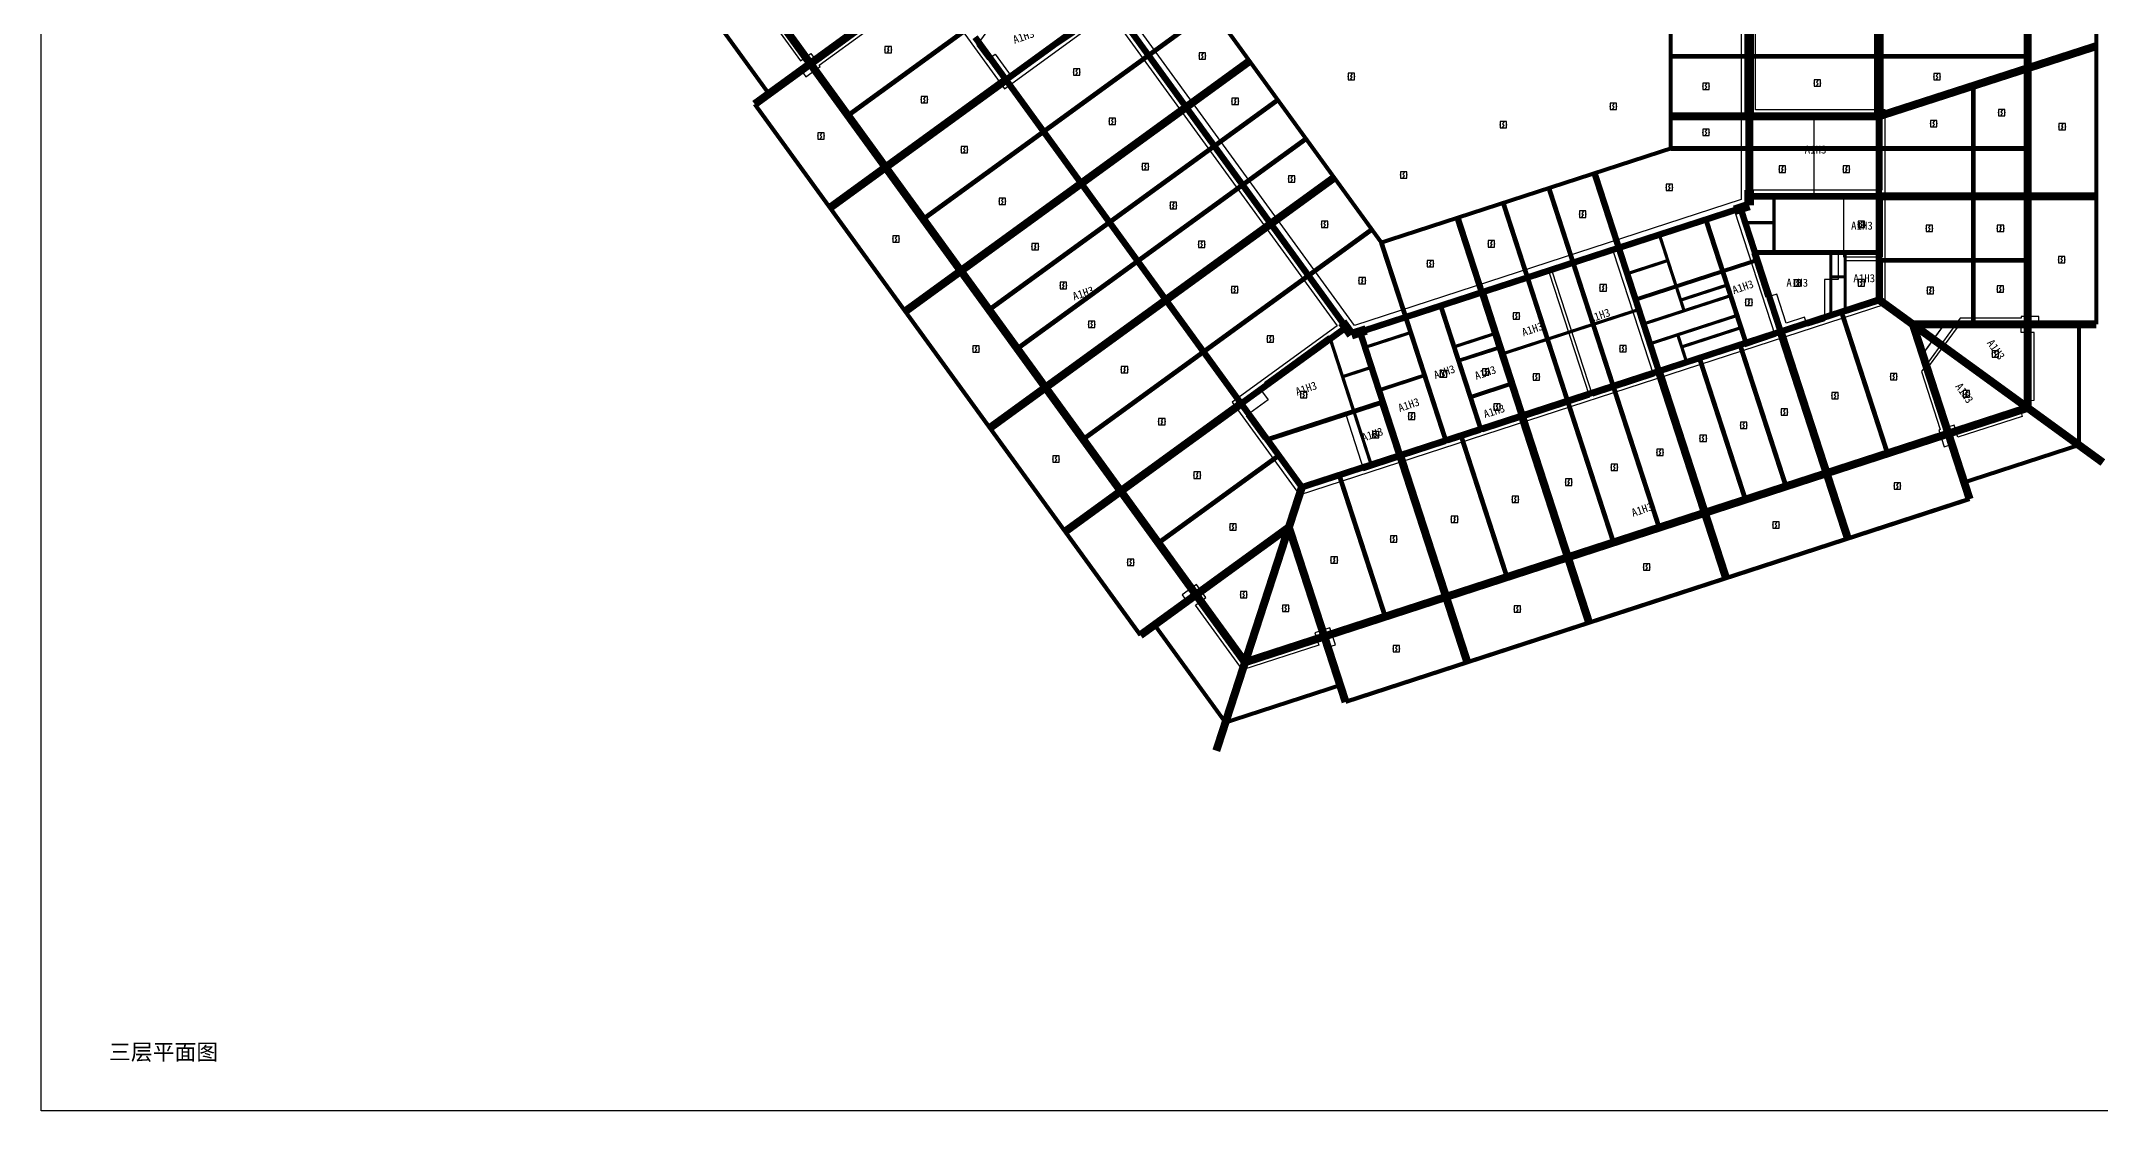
# Model space of a CAD drawing. Header units: millimetres. Extents: x -88739 to 368410, y -228718 to 266592.
# Drawn here: x -88739 to 39957, y -69614 to -2811 of the extents above; entities that cross this region are included whole.
import ezdxf
from ezdxf.enums import TextEntityAlignment as Align

# ---------------------------------------------------------------- set-up
doc = ezdxf.new("R2010")
doc.units = ezdxf.units.MM
doc.header["$LTSCALE"] = 1000
doc.header["$MEASUREMENT"] = 0
doc.layers.get('0').update_dxf_attribs({"color": 8})
for name, color, linetype in [('beam-concrete-1000mm', 7, 'Continuous'), ('beam-concrete-100mm', 7, 'Continuous'), ('beam-concrete-1200mm', 7, 'Continuous'), ('beam-concrete-400mm', 7, 'Continuous'), ('beam-concrete-500mm', 7, 'Continuous'), ('beam-concrete-600mm', 7, 'Continuous'), ('beam-concrete-700mm', 7, 'Continuous'), ('beam-concrete-800mm', 7, 'Continuous'), ('beam-concrete-900mm', 7, 'Continuous'), ('beam-steel-21-1200mm', 7, 'Continuous'), ('beam-steel-21-900mm', 7, 'Continuous'), ('E-EQUIP', 4, 'Continuous'), ('Timeislife-Room', 6, 'Continuous'), ('Timeislife_Floor', 3, 'Continuous'), ('wall', 53, 'Continuous')]:
    doc.layers.add(name, color=color, linetype=linetype)
doc.styles.add('XC00', font='SimSun.ttf')

# ---------------------------------------------------------------- blocks, each defined once
blk = doc.blocks.new('FA-08-智能型点型感烟探测器')
at = {"color": 6}
for p, q in [((0.5, 1.6), (-0.5, 0.5)), ((-0.5, 0.5), (0.5, -0.5)), ((-0.5, -1.6), (0.5, -0.5))]:
    blk.add_line(p, q, dxfattribs=at)
blk.add_lwpolyline([(-2, -2), (2, -2), (2, 2), (-2, 2)], close=True)
for p in [(-2, 0), (0, 2), (2, 0), (0, -2)]:
    blk.add_point(p)

msp = doc.modelspace()

# ---------------------------------------------------------------- linework, layer by layer
at = {"layer": 'beam-concrete-1000mm'}
for points in [[(17987, -3750, 600, 600, 0), (17987, 0, 600, 600, 0)], [(26087, -3750, 600, 600, 0), (26087, 0, 600, 600, 0)], [(17987, -7500, 600, 600, 0), (17987, -3750, 600, 600, 0)], [(26087, -7500, 600, 600, 0), (26087, -3750, 600, 600, 0)]]:
    msp.add_lwpolyline(points, format="xyseb", dxfattribs=at)
at = {"layer": 'beam-concrete-100mm'}
for points in [[(22037, -9508, 100, 100, 0), (22037, -7500, 100, 100, 0)], [(22037, -12500, 100, 100, 0), (22037, -9508, 100, 100, 0)], [(29498, -21432, 100, 100, 0), (30175, -20500, 100, 100, 0)], [(28821, -22364, 100, 100, 0), (29498, -21432, 100, 100, 0)]]:
    msp.add_lwpolyline(points, format="xyseb", dxfattribs=at)
at = {"layer": 'beam-concrete-1200mm'}
for points in [[(35387, -25710, 500, 500, 0), (38587, -28035, 500, 500, 0)], [(-14739, -45362, 500, 500, 0), (-13517, -41600, 500, 500, 0)]]:
    msp.add_lwpolyline(points, format="xyseb", dxfattribs=at)
at = {"layer": 'beam-concrete-400mm'}
for points in [[(17741, -14150, 200, 200, 0), (19534, -14150, 200, 200, 0)], [(13703, -18982, 200, 200, 0), (16635, -18029, 200, 200, 0)], [(23090, -17527, 200, 200, 0), (23987, -17527, 200, 200, 0)], [(5383, -21422, 200, 200, 0), (8236, -20495, 200, 200, 0)], [(8236, -20495, 200, 200, 0), (11090, -19568, 200, 200, 0)], [(-6017, -21932, 200, 200, 0), (-3164, -21005, 200, 200, 0)], [(-455, -21900, 200, 200, 0), (2113, -21065, 200, 200, 0)], [(-178, -22751, 200, 200, 0), (2390, -21917, 200, 200, 0)], [(2530, -22349, 200, 200, 0), (5383, -21422, 200, 200, 0)], [(13768, -21905, 200, 200, 0), (17501, -20692, 200, 200, 0)], [(-7420, -23764, 200, 200, 0), (-5613, -23177, 200, 200, 0)], [(-5153, -24593, 200, 200, 0), (-2300, -23665, 200, 200, 0)], [(568, -25049, 200, 200, 0), (3136, -24215, 200, 200, 0)], [(-6715, -25932, 200, 200, 0), (-5634, -29260, 200, 200, 0)]]:
    msp.add_lwpolyline(points, format="xyseb", dxfattribs=at)
at = {"layer": 'beam-concrete-500mm'}
for points in [[(19534, -14150, 200, 200, 0), (19534, -12500, 200, 200, 0)], [(19534, -16011, 200, 200, 0), (19534, -14150, 200, 200, 0)], [(12374, -14892, 200, 200, 0), (12899, -16508, 200, 200, 0)], [(10363, -17332, 200, 200, 0), (12899, -16508, 200, 200, 0)], [(12899, -16508, 200, 200, 0), (13424, -18124, 200, 200, 0)], [(23090, -17527, 200, 200, 0), (23090, -16011, 200, 200, 0)], [(23987, -17527, 200, 200, 0), (23987, -16011, 200, 200, 0)], [(23090, -19927, 200, 200, 0), (23090, -17527, 200, 200, 0)], [(23987, -19636, 200, 200, 0), (23987, -17527, 200, 200, 0)], [(13424, -18124, 200, 200, 0), (13703, -18982, 200, 200, 0)], [(13703, -18982, 200, 200, 0), (13919, -19647, 200, 200, 0)], [(13919, -19647, 200, 200, 0), (16852, -18695, 200, 200, 0)], [(11383, -20471, 200, 200, 0), (13919, -19647, 200, 200, 0)], [(13521, -21144, 200, 200, 0), (17253, -19931, 200, 200, 0)], [(11785, -21708, 200, 200, 0), (13521, -21144, 200, 200, 0)], [(13521, -21144, 200, 200, 0), (13768, -21905, 200, 200, 0)], [(13768, -21905, 200, 200, 0), (14077, -22856, 200, 200, 0)]]:
    msp.add_lwpolyline(points, format="xyseb", dxfattribs=at)
at = {"layer": 'beam-concrete-600mm'}
for points in [[(-8188, -21400, 200, 200, 0), (-7420, -23764, 200, 200, 0)], [(-7420, -23764, 200, 200, 0), (-6715, -25932, 200, 200, 0)]]:
    msp.add_lwpolyline(points, format="xyseb", dxfattribs=at)
at = {"layer": 'beam-concrete-700mm'}
for points in [[(39687, -3113, 250, 250, 0), (39687, 3113, 250, 250, 0)], [(-47696, 0, 250, 250, 0), (-43267, -6096, 250, 250, 0)], [(13087, -3750, 250, 250, 0), (13087, 0, 250, 250, 0)], [(-19548, -3696, 300, 300, 0), (-15584, -816, 300, 300, 0)], [(-15584, -816, 250, 250, 0), (-13233, -4052, 250, 250, 0)], [(-38327, -7451, 300, 300, 0), (-30803, -1985, 300, 300, 0)], [(-26101, -8457, 300, 300, 0), (-19548, -3696, 300, 300, 0)], [(13087, -7500, 250, 250, 0), (13087, -3750, 250, 250, 0)], [(26087, -3750, 300, 300, 0), (35387, -3750, 300, 300, 0)], [(39687, -12500, 250, 250, 0), (39687, -3113, 250, 250, 0)], [(-13233, -4052, 250, 250, 0), (-11469, -6479, 250, 250, 0)], [(-15434, -9359, 300, 300, 0), (-11469, -6479, 300, 300, 0)], [(-11469, -6479, 250, 250, 0), (-9706, -8906, 250, 250, 0)], [(31987, -9508, 300, 300, 0), (31987, -5597, 300, 300, 0)], [(-44157, -6743, 250, 250, 0), (-39455, -13215, 250, 250, 0)], [(13087, -9508, 250, 250, 0), (13087, -7500, 250, 250, 0)], [(-33625, -13923, 300, 300, 0), (-26101, -8457, 300, 300, 0)], [(-13670, -11786, 300, 300, 0), (-9706, -8906, 300, 300, 0)], [(-9706, -8906, 250, 250, 0), (-7943, -11333, 250, 250, 0)], [(-21987, -14120, 300, 300, 0), (-15434, -9359, 300, 300, 0)], [(8324, -11056, 250, 250, 0), (13087, -9508, 250, 250, 0)], [(13087, -9508, 300, 300, 0), (17987, -9508, 300, 300, 0)], [(17987, -9508, 300, 300, 0), (22037, -9508, 300, 300, 0)], [(22037, -9508, 300, 300, 0), (26087, -9508, 300, 300, 0)], [(26087, -9508, 300, 300, 0), (31987, -9508, 300, 300, 0)], [(31987, -12500, 300, 300, 0), (31987, -9508, 300, 300, 0)], [(31987, -9508, 300, 300, 0), (35387, -9508, 300, 300, 0)], [(-7943, -11333, 250, 250, 0), (-5592, -14569, 250, 250, 0)], [(5471, -11983, 250, 250, 0), (8324, -11056, 250, 250, 0)], [(-20223, -16547, 300, 300, 0), (-13670, -11786, 300, 300, 0)], [(-236, -13837, 250, 250, 0), (2618, -12910, 250, 250, 0)], [(2618, -12910, 300, 300, 0), (4132, -17570, 300, 300, 0)], [(2618, -12910, 250, 250, 0), (5471, -11983, 250, 250, 0)], [(5471, -11983, 300, 300, 0), (6985, -16643, 300, 300, 0)], [(31987, -16500, 300, 300, 0), (31987, -12500, 300, 300, 0)], [(39687, -20500, 250, 250, 0), (39687, -12500, 250, 250, 0)], [(-39455, -13215, 250, 250, 0), (-34753, -19687, 250, 250, 0)], [(-29510, -19587, 300, 300, 0), (-21987, -14120, 300, 300, 0)], [(-4999, -15385, 250, 250, 0), (-236, -13837, 250, 250, 0)], [(15307, -13939, 250, 250, 0), (16357, -17171, 250, 250, 0)], [(-9556, -17449, 300, 300, 0), (-5592, -14569, 300, 300, 0)], [(-5592, -14569, 250, 250, 0), (-4999, -15385, 250, 250, 0)], [(-4999, -15385, 300, 300, 0), (-3477, -20042, 300, 300, 0)], [(-27747, -22014, 300, 300, 0), (-20223, -16547, 300, 300, 0)], [(6985, -16643, 300, 300, 0), (8236, -20495, 300, 300, 0)], [(16357, -17171, 250, 250, 0), (18497, -16476, 250, 250, 0)], [(26087, -16500, 300, 300, 0), (31987, -16500, 300, 300, 0)], [(31987, -16500, 300, 300, 0), (35387, -16500, 300, 300, 0)], [(31987, -20500, 300, 300, 0), (31987, -16500, 300, 300, 0)], [(-16109, -22210, 300, 300, 0), (-9556, -17449, 300, 300, 0)], [(4132, -17570, 300, 300, 0), (5383, -21422, 300, 300, 0)], [(10888, -18948, 250, 250, 0), (13424, -18124, 250, 250, 0)], [(13424, -18124, 250, 250, 0), (16357, -17171, 250, 250, 0)], [(16357, -17171, 250, 250, 0), (16635, -18029, 250, 250, 0)], [(16635, -18029, 250, 250, 0), (16852, -18695, 250, 250, 0)], [(-1289, -19332, 300, 300, 0), (-455, -21900, 300, 300, 0)], [(16852, -18695, 250, 250, 0), (17253, -19931, 250, 250, 0)], [(-34753, -19687, 250, 250, 0), (-29463, -26968, 250, 250, 0)], [(-3477, -20042, 300, 300, 0), (-3164, -21005, 300, 300, 0)], [(8236, -20495, 300, 300, 0), (9488, -24347, 300, 300, 0)], [(17253, -19931, 250, 250, 0), (17501, -20692, 250, 250, 0)], [(17501, -20692, 250, 250, 0), (17810, -21643, 250, 250, 0)], [(23754, -19712, 300, 300, 0), (26628, -28556, 300, 300, 0)], [(38587, -28035, 250, 250, 0), (38587, -20500, 250, 250, 0)], [(-3164, -21005, 300, 300, 0), (-2300, -23665, 300, 300, 0)], [(-455, -21900, 300, 300, 0), (-178, -22751, 300, 300, 0)], [(5383, -21422, 300, 300, 0), (6635, -25274, 300, 300, 0)], [(17413, -21772, 300, 300, 0), (20287, -30616, 300, 300, 0)], [(-23633, -27677, 300, 300, 0), (-16109, -22210, 300, 300, 0)], [(-178, -22751, 300, 300, 0), (568, -25049, 300, 300, 0)], [(14877, -22596, 300, 300, 0), (17751, -31441, 300, 300, 0)], [(-2300, -23665, 300, 300, 0), (-974, -27746, 300, 300, 0)], [(9488, -24347, 300, 300, 0), (12362, -33192, 300, 300, 0)], [(568, -25049, 300, 300, 0), (1214, -27035, 300, 300, 0)], [(6635, -25274, 300, 300, 0), (9509, -34119, 300, 300, 0)], [(-29463, -26968, 250, 250, 0), (-24760, -33440, 250, 250, 0)], [(-23, -27437, 300, 300, 0), (2851, -36282, 300, 300, 0)], [(31421, -30364, 250, 250, 0), (38587, -28035, 250, 250, 0)], [(-18930, -34149, 300, 300, 0), (-11406, -28682, 300, 300, 0)], [(-7631, -29909, 300, 300, 0), (-4757, -38754, 300, 300, 0)], [(24152, -33882, 250, 250, 0), (31761, -31410, 250, 250, 0)], [(-24760, -33440, 250, 250, 0), (-20058, -39912, 250, 250, 0)], [(16544, -36354, 250, 250, 0), (24152, -33882, 250, 250, 0)], [(7984, -39135, 250, 250, 0), (16544, -36354, 250, 250, 0)], [(-19168, -39266, 250, 250, 0), (-14739, -45362, 250, 250, 0)], [(376, -41607, 250, 250, 0), (7984, -39135, 250, 250, 0)], [(-7233, -44080, 250, 250, 0), (376, -41607, 250, 250, 0)], [(-14739, -45362, 250, 250, 0), (-7573, -43033, 250, 250, 0)]]:
    msp.add_lwpolyline(points, format="xyseb", dxfattribs=at)
at = {"layer": 'beam-concrete-800mm'}
for points in [[(-21663, -785, 400, 400, 0), (-19548, -3696, 400, 400, 0)], [(-30387, -2559, 400, 400, 0), (-28452, -5221, 400, 400, 0)], [(-28452, -5221, 400, 400, 0), (-24240, -2160, 400, 400, 0)], [(-19548, -3696, 400, 400, 0), (-17197, -6932, 400, 400, 0)], [(-28452, -5221, 400, 400, 0), (-26101, -8457, 400, 400, 0)], [(-17197, -6932, 400, 400, 0), (-15434, -9359, 400, 400, 0)], [(26087, -9508, 400, 400, 0), (26087, -7500, 400, 400, 0)], [(-26101, -8457, 400, 400, 0), (-23750, -11693, 400, 400, 0)], [(-15434, -9359, 400, 400, 0), (-13670, -11786, 400, 400, 0)], [(26087, -12500, 400, 400, 0), (26087, -9508, 400, 400, 0)], [(-23750, -11693, 400, 400, 0), (-21987, -14120, 400, 400, 0)], [(-13670, -11786, 400, 400, 0), (-11907, -14213, 400, 400, 0)], [(17987, -12500, 400, 400, 0), (19534, -12500, 400, 400, 0)], [(19534, -12500, 400, 400, 0), (22037, -12500, 400, 400, 0)], [(22037, -12500, 400, 400, 0), (26087, -12500, 400, 400, 0)], [(26087, -16011, 400, 400, 0), (26087, -12500, 400, 400, 0)], [(-21987, -14120, 400, 400, 0), (-20223, -16547, 400, 400, 0)], [(-11907, -14213, 400, 400, 0), (-9556, -17449, 400, 400, 0)], [(12374, -14892, 400, 400, 0), (15307, -13939, 400, 400, 0)], [(15307, -13939, 400, 400, 0), (17065, -13368, 400, 400, 0)], [(17447, -13244, 400, 400, 0), (17741, -14150, 400, 400, 0)], [(17741, -14150, 400, 400, 0), (18346, -16011, 400, 400, 0)], [(9838, -15716, 400, 400, 0), (12374, -14892, 400, 400, 0)], [(-20223, -16547, 400, 400, 0), (-18460, -18974, 400, 400, 0)], [(4132, -17570, 400, 400, 0), (6985, -16643, 400, 400, 0)], [(6985, -16643, 400, 400, 0), (9838, -15716, 400, 400, 0)], [(18346, -16011, 400, 400, 0), (18497, -16476, 400, 400, 0)], [(18346, -16011, 300, 300, 0), (19534, -16011, 300, 300, 0)], [(18497, -16476, 400, 400, 0), (19950, -20948, 400, 400, 0)], [(19534, -16011, 300, 300, 0), (23090, -16011, 300, 300, 0)], [(23090, -16011, 300, 300, 0), (23987, -16011, 300, 300, 0)], [(23987, -16011, 300, 300, 0), (26087, -16011, 300, 300, 0)], [(26087, -16500, 400, 400, 0), (26087, -16011, 400, 400, 0)], [(26087, -18953, 400, 400, 0), (26087, -16500, 400, 400, 0)], [(-9556, -17449, 400, 400, 0), (-7441, -20360, 400, 400, 0)], [(1279, -18497, 400, 400, 0), (4132, -17570, 400, 400, 0)], [(-18460, -18974, 400, 400, 0), (-16109, -22210, 400, 400, 0)], [(-3477, -20042, 400, 400, 0), (-1289, -19332, 400, 400, 0)], [(-1289, -19332, 400, 400, 0), (1279, -18497, 400, 400, 0)], [(23987, -19636, 400, 400, 0), (26087, -18953, 400, 400, 0)], [(-8188, -21400, 400, 400, 0), (-7205, -20685, 400, 400, 0)], [(-5948, -20845, 400, 400, 0), (-3477, -20042, 400, 400, 0)], [(19950, -20948, 400, 400, 0), (23090, -19927, 400, 400, 0)], [(23090, -19927, 400, 400, 0), (23754, -19712, 400, 400, 0)], [(23754, -19712, 400, 400, 0), (23987, -19636, 400, 400, 0)], [(-13758, -25446, 400, 400, 0), (-8188, -21400, 400, 400, 0)], [(-6330, -20969, 400, 400, 0), (-6017, -21932, 400, 400, 0)], [(-6017, -21932, 400, 400, 0), (-5613, -23177, 400, 400, 0)], [(14877, -22596, 400, 400, 0), (17413, -21772, 400, 400, 0)], [(17413, -21772, 400, 400, 0), (17810, -21643, 400, 400, 0)], [(17810, -21643, 400, 400, 0), (19950, -20948, 400, 400, 0)], [(-16109, -22210, 400, 400, 0), (-13758, -25446, 400, 400, 0)], [(-5613, -23177, 400, 400, 0), (-5153, -24593, 400, 400, 0)], [(12341, -23420, 400, 400, 0), (14077, -22856, 400, 400, 0)], [(14077, -22856, 400, 400, 0), (14877, -22596, 400, 400, 0)], [(-5153, -24593, 400, 400, 0), (-4908, -25344, 400, 400, 0)], [(6635, -25274, 400, 400, 0), (9488, -24347, 400, 400, 0)], [(9488, -24347, 400, 400, 0), (12341, -23420, 400, 400, 0)], [(-13758, -25446, 400, 400, 0), (-12125, -27693, 400, 400, 0)], [(-6715, -25932, 300, 300, 0), (-4908, -25344, 300, 300, 0)], [(-4908, -25344, 400, 400, 0), (-3827, -28673, 400, 400, 0)], [(3782, -26201, 400, 400, 0), (6635, -25274, 400, 400, 0)], [(-12125, -27693, 300, 300, 0), (-6715, -25932, 300, 300, 0)], [(-23, -27437, 400, 400, 0), (1214, -27035, 400, 400, 0)], [(1214, -27035, 400, 400, 0), (3782, -26201, 400, 400, 0)], [(-12125, -27693, 400, 400, 0), (-11406, -28682, 400, 400, 0)], [(-3827, -28673, 400, 400, 0), (-974, -27746, 400, 400, 0)], [(-974, -27746, 400, 400, 0), (-23, -27437, 400, 400, 0)], [(-11406, -28682, 400, 400, 0), (-9964, -30667, 400, 400, 0)], [(-7631, -29909, 400, 400, 0), (-5634, -29260, 400, 400, 0)], [(-5634, -29260, 400, 400, 0), (-3827, -28673, 400, 400, 0)], [(-9964, -30667, 400, 400, 0), (-7631, -29909, 400, 400, 0)]]:
    msp.add_lwpolyline(points, format="xyseb", dxfattribs=at)
at = {"layer": 'beam-concrete-900mm'}
for points in [[(-43741, 0, 500, 500, 0), (-40678, -4215, 500, 500, 0)], [(35387, -3750, 500, 500, 0), (35387, 0, 500, 500, 0)], [(-40678, -4215, 500, 500, 0), (-36462, -1152, 500, 500, 0)], [(-17197, -6932, 500, 500, 0), (-13233, -4052, 500, 500, 0)], [(13087, -3750, 300, 300, 0), (17987, -3750, 300, 300, 0)], [(17987, -3750, 300, 300, 0), (26087, -3750, 300, 300, 0)], [(35387, -4500, 500, 500, 0), (35387, -3750, 500, 500, 0)], [(-43267, -6096, 500, 500, 0), (-40678, -4215, 500, 500, 0)], [(-40678, -4215, 500, 500, 0), (-38327, -7451, 500, 500, 0)], [(-35976, -10687, 500, 500, 0), (-28452, -5221, 500, 500, 0)], [(31987, -5597, 500, 500, 0), (35387, -4500, 500, 500, 0)], [(35387, -9508, 500, 500, 0), (35387, -4500, 500, 500, 0)], [(-44157, -6743, 500, 500, 0), (-43267, -6096, 500, 500, 0)], [(26087, -7500, 500, 500, 0), (31987, -5597, 500, 500, 0)], [(-38327, -7451, 500, 500, 0), (-35976, -10687, 500, 500, 0)], [(-23750, -11693, 500, 500, 0), (-17197, -6932, 500, 500, 0)], [(13087, -7500, 500, 500, 0), (17987, -7500, 500, 500, 0)], [(17987, -7500, 500, 500, 0), (22037, -7500, 500, 500, 0)], [(17987, -9508, 500, 500, 0), (17987, -7500, 500, 500, 0)], [(22037, -7500, 500, 500, 0), (26087, -7500, 500, 500, 0)], [(17987, -12098, 500, 500, 0), (17987, -9508, 500, 500, 0)], [(35387, -12500, 500, 500, 0), (35387, -9508, 500, 500, 0)], [(-35976, -10687, 500, 500, 0), (-33625, -13923, 500, 500, 0)], [(-31274, -17159, 500, 500, 0), (-23750, -11693, 500, 500, 0)], [(-11907, -14213, 500, 500, 0), (-7943, -11333, 500, 500, 0)], [(8324, -11056, 400, 400, 0), (9838, -15716, 400, 400, 0)], [(26087, -12500, 500, 500, 0), (31987, -12500, 500, 500, 0)], [(31987, -12500, 500, 500, 0), (35387, -12500, 500, 500, 0)], [(35387, -16500, 500, 500, 0), (35387, -12500, 500, 500, 0)], [(-33625, -13923, 500, 500, 0), (-31274, -17159, 500, 500, 0)], [(-18460, -18974, 500, 500, 0), (-11907, -14213, 500, 500, 0)], [(-236, -13837, 400, 400, 0), (1279, -18497, 400, 400, 0)], [(9838, -15716, 400, 400, 0), (10363, -17332, 400, 400, 0)], [(35387, -20500, 500, 500, 0), (35387, -16500, 500, 500, 0)], [(-31274, -17159, 500, 500, 0), (-29510, -19587, 500, 500, 0)], [(10363, -17332, 400, 400, 0), (10888, -18948, 400, 400, 0)], [(-25984, -24441, 500, 500, 0), (-18460, -18974, 500, 500, 0)], [(1279, -18497, 400, 400, 0), (2113, -21065, 400, 400, 0)], [(10888, -18948, 400, 400, 0), (11090, -19568, 400, 400, 0)], [(26087, -18953, 500, 500, 0), (28216, -20500, 500, 500, 0)], [(-29510, -19587, 500, 500, 0), (-27747, -22014, 500, 500, 0)], [(11090, -19568, 400, 400, 0), (11383, -20471, 400, 400, 0)], [(11383, -20471, 400, 400, 0), (11785, -21708, 400, 400, 0)], [(28216, -20500, 500, 500, 0), (29498, -21432, 500, 500, 0)], [(28216, -20500, 500, 500, 0), (28821, -22364, 500, 500, 0)], [(28216, -20500, 500, 500, 0), (30175, -20500, 500, 500, 0)], [(30175, -20500, 500, 500, 0), (31987, -20500, 500, 500, 0)], [(31987, -20500, 500, 500, 0), (35387, -20500, 500, 500, 0)], [(35387, -25710, 500, 500, 0), (35387, -20500, 500, 500, 0)], [(35387, -20500, 500, 500, 0), (38587, -20500, 500, 500, 0)], [(38587, -20500, 500, 500, 0), (39687, -20500, 500, 500, 0)], [(-27747, -22014, 500, 500, 0), (-25984, -24441, 500, 500, 0)], [(2113, -21065, 400, 400, 0), (2390, -21917, 400, 400, 0)], [(2390, -21917, 400, 400, 0), (2530, -22349, 400, 400, 0)], [(11785, -21708, 400, 400, 0), (12341, -23420, 400, 400, 0)], [(19950, -20948, 500, 500, 0), (22823, -29792, 500, 500, 0)], [(29498, -21432, 500, 500, 0), (35387, -25710, 500, 500, 0)], [(2530, -22349, 400, 400, 0), (3136, -24215, 400, 400, 0)], [(28821, -22364, 500, 500, 0), (30432, -27320, 500, 500, 0)], [(-25984, -24441, 500, 500, 0), (-23633, -27677, 500, 500, 0)], [(3136, -24215, 400, 400, 0), (3782, -26201, 400, 400, 0)], [(12341, -23420, 500, 500, 0), (15215, -32265, 500, 500, 0)], [(-21281, -30913, 500, 500, 0), (-13758, -25446, 500, 500, 0)], [(30432, -27320, 500, 500, 0), (35387, -25710, 500, 500, 0)], [(3782, -26201, 500, 500, 0), (6655, -35046, 500, 500, 0)], [(-23633, -27677, 500, 500, 0), (-21281, -30913, 500, 500, 0)], [(22823, -29792, 500, 500, 0), (26628, -28556, 500, 500, 0)], [(26628, -28556, 500, 500, 0), (30432, -27320, 500, 500, 0)], [(30432, -27320, 500, 500, 0), (31421, -30364, 500, 500, 0)], [(38587, -28035, 500, 500, 0), (40087, -29125, 500, 500, 0)], [(-3827, -28673, 500, 500, 0), (-953, -37518, 500, 500, 0)], [(20287, -30616, 500, 500, 0), (22823, -29792, 500, 500, 0)], [(-21281, -30913, 500, 500, 0), (-18930, -34149, 500, 500, 0)], [(-10777, -33170, 500, 500, 0), (-9964, -30667, 500, 500, 0)], [(17751, -31441, 500, 500, 0), (20287, -30616, 500, 500, 0)], [(31421, -30364, 500, 500, 0), (31761, -31410, 500, 500, 0)], [(12362, -33192, 500, 500, 0), (15215, -32265, 500, 500, 0)], [(15215, -32265, 500, 500, 0), (17751, -31441, 500, 500, 0)], [(-16579, -37385, 500, 500, 0), (-10777, -33170, 500, 500, 0)], [(-13517, -41600, 500, 500, 0), (-10777, -33170, 500, 500, 0)], [(-10777, -33170, 500, 500, 0), (-8561, -39990, 500, 500, 0)], [(9509, -34119, 500, 500, 0), (12362, -33192, 500, 500, 0)], [(-18930, -34149, 500, 500, 0), (-16579, -37385, 500, 500, 0)], [(6655, -35046, 500, 500, 0), (9509, -34119, 500, 500, 0)], [(-953, -37518, 500, 500, 0), (2851, -36282, 500, 500, 0)], [(2851, -36282, 500, 500, 0), (6655, -35046, 500, 500, 0)], [(-19168, -39266, 500, 500, 0), (-16579, -37385, 500, 500, 0)], [(-16579, -37385, 500, 500, 0), (-13517, -41600, 500, 500, 0)], [(-4757, -38754, 500, 500, 0), (-953, -37518, 500, 500, 0)], [(-8561, -39990, 500, 500, 0), (-4757, -38754, 500, 500, 0)], [(-20058, -39912, 500, 500, 0), (-19168, -39266, 500, 500, 0)], [(-13517, -41600, 500, 500, 0), (-8561, -39990, 500, 500, 0)], [(-8561, -39990, 500, 500, 0), (-7573, -43033, 500, 500, 0)], [(-7573, -43033, 500, 500, 0), (-7233, -44080, 500, 500, 0)], [(-15312, -47125, 500, 500, 0), (-14739, -45362, 500, 500, 0)]]:
    msp.add_lwpolyline(points, format="xyseb", dxfattribs=at)
at = {"layer": 'beam-steel-21-1200mm'}
for points in [[(35387, -4500, 500, 500, 0), (39687, -3113, 500, 500, 0)], [(35387, -12500, 500, 500, 0), (39687, -12500, 500, 500, 0)], [(22823, -29792, 500, 500, 0), (24152, -33882, 500, 500, 0)], [(15215, -32265, 500, 500, 0), (16544, -36354, 500, 500, 0)], [(6655, -35046, 500, 500, 0), (7984, -39135, 500, 500, 0)], [(-953, -37518, 500, 500, 0), (376, -41607, 500, 500, 0)]]:
    msp.add_lwpolyline(points, format="xyseb", dxfattribs=at)
at = {"layer": 'beam-steel-21-900mm'}
for points in [[(-39455, -13215, 500, 500, 0), (-35976, -10687, 500, 500, 0)], [(-34753, -19687, 500, 500, 0), (-31274, -17159, 500, 500, 0)], [(-29463, -26968, 500, 500, 0), (-25984, -24441, 500, 500, 0)], [(-24760, -33440, 500, 500, 0), (-21281, -30913, 500, 500, 0)]]:
    msp.add_lwpolyline(points, format="xyseb", dxfattribs=at)
at = {"layer": 'Timeislife-Room'}
for points in [[(26487, -7100), (18387, -7100), (18387, 7100), (26487, 7100), (26487, 19244), (35787, 26001), (35787, 21000), (34987, 21000), (34987, 20000), (36087, 20000), (36087, 20500), (39587, 20500), (39587, -20500), (36087, -20500), (36087, -20000), (34987, -20000), (34987, -20100), (31168, -20100), (29958, -21766), (26487, -19244)], [(-21615, 0), (-6679, 20557), (17487, 12705), (17487, -12705), (-6679, -20557)], [(-29405, -514), (-28758, -984), (-30268, -3062), (-29613, -3963), (-29128, -3610), (-28129, -4986), (-24158, -2349), (-28465, 780)], [(-10117, -31137), (-13669, -42070), (-16609, -38024), (-15962, -37554), (-16549, -36745), (-17439, -37392), (-17145, -37796), (-19977, -39854), (-44076, -6684), (-41245, -4627), (-40951, -5031), (-40061, -4385), (-40120, -4304), (-37030, -2059), (-37030, 0), (-32740, 0), (-28541, -5780), (-21988, -1019), (-7763, -20597), (-14316, -25358)], [(-41296, -4046), (-40653, -3569), (-40237, -4142), (-37230, -1957), (-37230, -100), (-43119, -100), (-43778, -630)], [(18087, -12100), (26287, -12100), (26287, -7300), (18087, -7300)], [(26287, -16300), (23907, -16300), (23907, -12500), (26287, -12500)], [(17729, -21879), (19622, -21232), (17088, -13434), (15195, -14081)], [(5684, -17171), (9489, -15935), (12022, -23734), (8218, -24970)], [(18164, -16100), (23537, -16100), (23537, -17700), (22687, -17700), (22687, -20268), (21628, -20612), (21443, -20042), (20301, -20413), (19714, -18606), (19049, -18822)], [(23987, -19846), (23987, -16500), (26287, -16500), (26287, -19099)], [(5494, -17233), (1500, -18531), (4034, -26329), (8028, -25031)], [(-13669, -42070), (-10117, -31137), (26487, -19244), (29958, -21766), (28748, -23432), (29928, -27063), (29833, -27094), (30173, -28141), (30648, -27986), (31730, -31315), (-7264, -43984), (-8345, -40656), (-7870, -40501), (-8210, -39455), (-9161, -39764), (-8913, -40525)], [(-3351, -20107), (-1353, -19458), (1180, -27256), (-817, -27905)], [(35787, -21000), (34987, -21008), (34987, -20300), (31270, -20300), (30179, -21802), (34942, -25264), (35787, -25222)], [(-12389, -27670), (-6794, -25852), (-8295, -21231), (-12298, -24138), (-12180, -24300), (-12544, -24565), (-12074, -25212), (-13449, -26211)], [(629, -24912), (3102, -24109), (2422, -22016), (-51, -22820)], [(31031, -27546), (30791, -26783), (30118, -27002), (28970, -23467), (30061, -21964), (34825, -25425), (35046, -26242)], [(-5125, -24679), (-2367, -23782), (-1007, -27967), (-3765, -28863)], [(1367, -27182), (3839, -26379), (3164, -24299), (691, -25102)], [(-5068, -25501), (-7201, -26194), (-6089, -29618), (-3955, -28925)]]:
    msp.add_lwpolyline(points, close=True, dxfattribs=at)
at = {"layer": 'Timeislife_Floor'}
msp.add_lwpolyline([(-88739, 66056), (104334, 66056), (104334, -69614), (-88739, -69614)], close=True, dxfattribs=at)
at = {"layer": 'wall'}
for points in [[(17447, -13244, 600, 600, 0), (17987, -13068, 600, 600, 0)], [(17987, -12500, 600, 600, 0), (17987, -12098, 600, 600, 0)], [(17987, -13068, 600, 600, 0), (17987, -12500, 600, 600, 0)], [(17065, -13368, 600, 600, 0), (17447, -13244, 600, 600, 0)], [(-7441, -20360, 600, 600, 0), (-7205, -20685, 600, 600, 0)], [(-7205, -20685, 600, 600, 0), (-6870, -21145, 600, 600, 0)], [(-6330, -20969, 600, 600, 0), (-5948, -20845, 600, 600, 0)], [(-6870, -21145, 600, 600, 0), (-6330, -20969, 600, 600, 0)]]:
    msp.add_lwpolyline(points, format="xyseb", dxfattribs=at)

# ---------------------------------------------------------------- block references
at = {"layer": 'E-EQUIP', "xscale": 100, "yscale": 100, "zscale": 100}
for p in [(-35816, -3341), (-16188, -3727), (-24044, -4738), (-6870, -5016), (29726, -5027), (-33552, -6454), (-14131, -6558), (15287, -5625), (22237, -5425), (-21811, -7812), (9505, -6882), (33757, -7267), (-40018, -8728), (2622, -8030), (15287, -8504), (29506, -7953), (37542, -8152), (-31050, -9590), (-19754, -10644), (-10604, -11413), (-3604, -11162), (20062, -10804), (24062, -10804), (-28687, -12808), (12994, -11945), (-17990, -13071), (-8547, -14244), (7577, -13612), (24997, -14255), (-35324, -15158), (-26630, -15640), (-16227, -15498), (1871, -15466), (29237, -14500), (33687, -14500), (-1936, -16702), (37506, -16461), (-24867, -18067), (-6199, -17766), (8862, -18215), (20991, -17914), (24994, -17904), (-14170, -18329), (17963, -19121), (29310, -18382), (33682, -18294), (-23103, -20494), (3441, -19976), (-30328, -22034), (-11936, -21404), (10099, -22019), (-21046, -23325), (33373, -22342), (-1116, -23586), (1525, -23464), (4678, -23781), (27012, -23755), (-9855, -24883), (2236, -25652), (23350, -24942), (31561, -24836), (-18715, -26567), (-3097, -26228), (17644, -26796), (20180, -25972), (-5351, -27381), (12413, -28496), (15108, -27620), (-25332, -28911), (9560, -29423), (-16506, -29915), (6707, -30350), (27245, -30583), (3378, -31432), (-14269, -33160), (-426, -32668), (19668, -33026), (-4230, -33904), (-20667, -35362), (-7947, -35214), (11584, -35652), (-13596, -37384), (-10974, -38236), (3500, -38279), (-4065, -40756)]:
    msp.add_blockref('FA-08-智能型点型感烟探测器', p, dxfattribs=at)

# ---------------------------------------------------------------- texts
at = {"layer": 'Timeislife-Room', "style": 'XC00'}
for rotation, p in [(18.87165, (-27353, -2521)), (18.87165, (17590, -18161)), (18.87165, (-23630, -18552)), (18.87165, (4443, -20797)), (18.87165, (8633, -19943)), (305.12835, (33406, -22072)), (18.87165, (-1062, -23468)), (18.87165, (1498, -23517)), (18.87165, (-9696, -24502)), (305.12835, (31431, -24790)), (18.87165, (-3285, -25524)), (18, (2050, -25917)), (18.87165, (-5555, -27371)), (18.87165, (11294, -32071))]:
    msp.add_text('A1H3', height=500, rotation=rotation, dxfattribs=at).set_placement(p, align=Align.MIDDLE)
for p in [(22134, -9579), (25031, -14333), (20989, -17899), (25174, -17617)]:
    msp.add_text('A1H3', height=500, dxfattribs=at).set_placement(p, align=Align.MIDDLE)
at = {"layer": 'Timeislife_Floor', "style": 'XC00'}
msp.add_text('三层平面图', height=1000, dxfattribs=at).set_placement((-84498, -66442))

doc.saveas('drawing.dxf')
